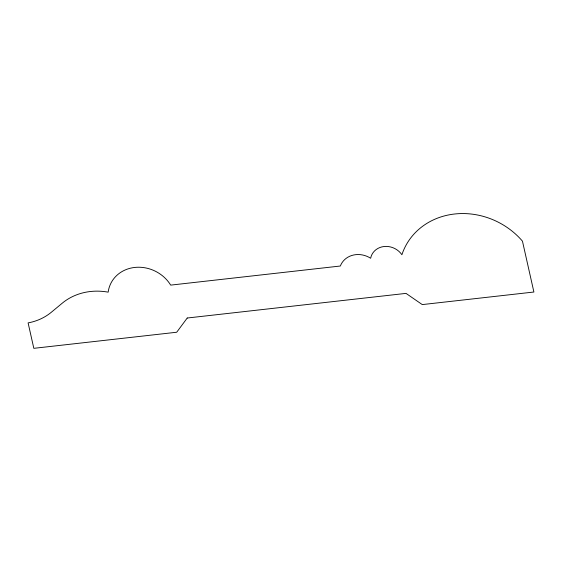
<?xml version="1.0" encoding="UTF-8"?>
<svg xmlns="http://www.w3.org/2000/svg" width="562" height="562" viewBox="0 0 562 562"><rect width="100%" height="100%" fill="white"/><g stroke="black" fill="none" stroke-linecap="round" stroke-linejoin="round"><path stroke-width="0.84" d="M187.237 318.015L176.7 332.24L33.825 348.328L28.1 322.897A56.263 50.173 26.9 0 0 51.388 312.205L62.234 303.199A58.343 52.027 26.9 0 1 108.164 292.156A34.514 30.784 26.9 0 1 134.655 267.449A34.514 30.784 26.9 0 1 170.679 285.117L340.347 266.016A21.23 18.932 26.9 0 1 370.646 258.253A17.626 15.722 26.9 0 1 384.029 246.514A17.626 15.722 26.9 0 1 401.9 254.734A71.753 63.991 26.9 0 1 454.539 214.01A71.753 63.991 26.9 0 1 522.456 241.161L533.9 292.022L422.273 304.59L406.017 293.385L187.237 318.015"/></g></svg>
